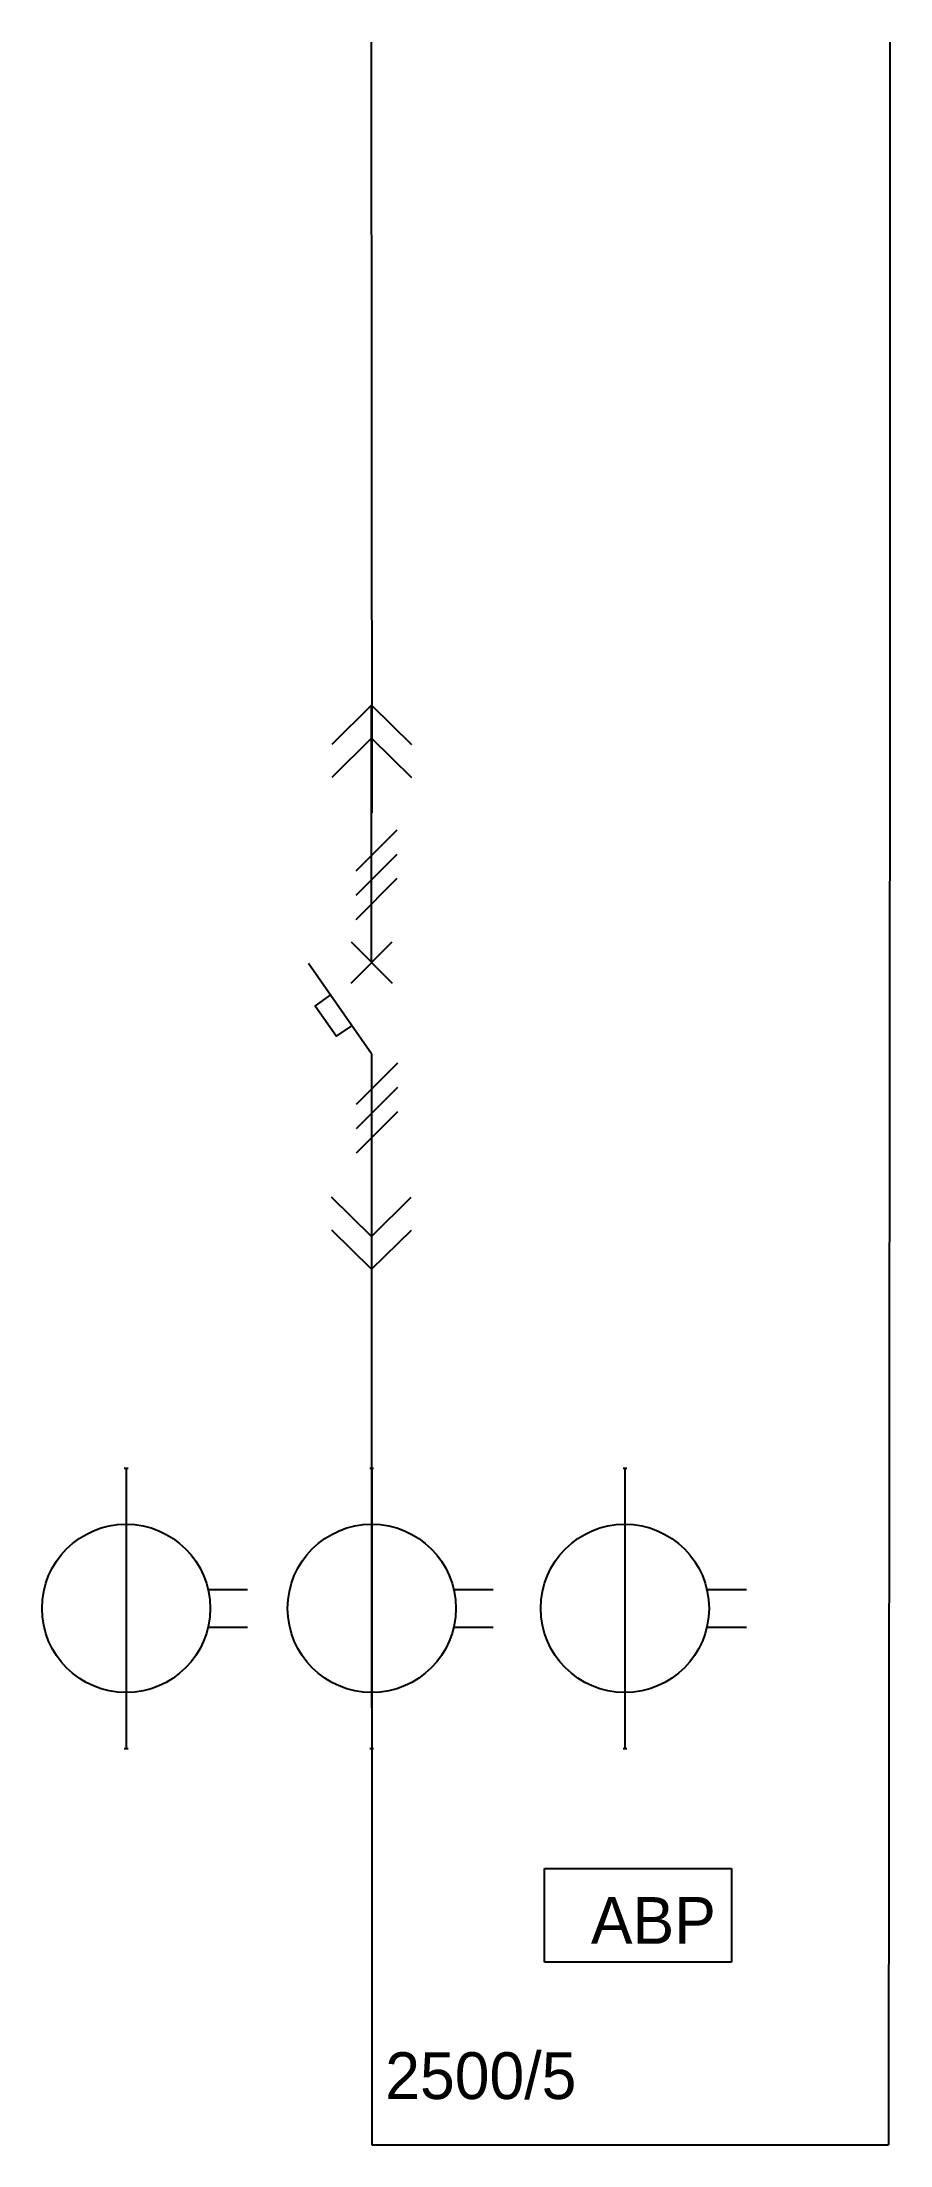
# Model space of a CAD drawing. Header units: metres. Extents: x 55 to 100, y -112 to 0.
import ezdxf

# ---------------------------------------------------------------- set-up
doc = ezdxf.new("R2010")
doc.units = ezdxf.units.M

msp = doc.modelspace()

# ---------------------------------------------------------------- linework, layer by layer
at = {"color": 7}
for p, q in [((100, 0), (100, -35.22)), ((72.25, -0.01), (72.29, -41.21)), ((100, -35.22), (99.92, -112.45)), ((72.27, -65.73), (72.29, -112.45))]:
    msp.add_line(p, q, dxfattribs=at)
at = {"color": 2}
for p, q in [((72.27, -35.46), (70.14, -37.57)), ((72.27, -35.46), (74.41, -37.57)), ((72.27, -37.22), (70.14, -39.33)), ((72.27, -37.22), (74.41, -39.33)), ((72.26, -63.88), (70.12, -61.77)), ((72.26, -63.88), (74.39, -61.77)), ((72.27, -65.63), (70.14, -63.53)), ((72.27, -65.63), (74.41, -63.53))]:
    msp.add_line(p, q, dxfattribs=at)
for p, q in [((72.27, -49.19), (72.27, -35.48)), ((72.27, -48.46), (72.27, -41.46)), ((71.17, -50.32), (73.37, -48.11)), ((71.17, -48.11), (73.37, -50.32)), ((72.27, -54.1), (68.9, -49.28)), ((70.07, -50.96), (69.25, -51.54)), ((70.07, -50.96), (69.25, -51.54)), ((70.07, -50.96), (69.25, -51.54)), ((70.07, -50.96), (69.25, -51.54)), ((72.27, -54.1), (72.27, -66.09)), ((59.04, -76.26), (59.24, -76.26)), ((59.04, -76.26), (59.24, -76.26)), ((59.04, -76.26), (59.24, -76.26)), ((59.04, -76.26), (59.24, -76.26)), ((59.14, -76.26), (59.14, -91.26)), ((72.18, -76.26), (72.38, -76.26)), ((72.18, -76.26), (72.38, -76.26)), ((72.18, -76.26), (72.38, -76.26)), ((72.18, -76.26), (72.38, -76.26)), ((72.28, -76.26), (72.28, -91.26)), ((85.72, -76.26), (85.92, -76.26)), ((85.72, -76.26), (85.92, -76.26)), ((85.72, -76.26), (85.92, -76.26)), ((85.72, -76.26), (85.92, -76.26)), ((85.82, -76.26), (85.82, -91.26)), ((63.53, -82.76), (65.64, -82.76)), ((76.67, -82.76), (78.78, -82.76)), ((90.21, -82.76), (92.32, -82.76)), ((63.53, -84.76), (65.64, -84.76)), ((76.67, -84.76), (78.78, -84.76)), ((90.21, -84.76), (92.32, -84.76)), ((59.04, -91.26), (59.24, -91.26)), ((59.04, -91.26), (59.24, -91.26)), ((59.04, -91.26), (59.24, -91.26)), ((59.04, -91.26), (59.24, -91.26)), ((72.18, -91.26), (72.38, -91.26)), ((72.18, -91.26), (72.38, -91.26)), ((72.18, -91.26), (72.38, -91.26)), ((72.18, -91.26), (72.38, -91.26)), ((85.72, -91.26), (85.92, -91.26)), ((85.72, -91.26), (85.92, -91.26)), ((85.72, -91.26), (85.92, -91.26)), ((85.72, -91.26), (85.92, -91.26)), ((81.52, -97.68), (91.52, -97.68)), ((81.52, -102.68), (81.52, -97.68)), ((91.52, -97.68), (91.52, -102.68)), ((91.52, -102.68), (81.52, -102.68)), ((72.29, -112.45), (99.92, -112.45)), ((72.29, -112.45), (99.92, -112.45)), ((72.29, -112.45), (99.92, -112.45)), ((72.29, -112.45), (99.92, -112.45))]:
    msp.add_line(p, q)
at = {"color": 1}
for p, q in [((73.62, -42.14), (71.42, -44.34)), ((73.62, -43.44), (71.42, -45.64)), ((73.62, -44.73), (71.42, -46.94)), ((73.65, -54.61), (71.45, -56.82)), ((73.65, -54.61), (71.45, -56.82)), ((73.65, -55.91), (71.45, -58.11)), ((73.65, -55.91), (71.45, -58.11)), ((73.65, -57.21), (71.45, -59.41)), ((73.65, -57.21), (71.45, -59.41))]:
    msp.add_line(p, q, dxfattribs=at)
for points in [[(70.07, -50.96), (69.25, -51.54), (70.4, -53.17), (71.22, -52.6)], [(59.04, -76.26), (59.24, -76.26)], [(72.18, -76.26), (72.38, -76.26)], [(85.72, -76.26), (85.92, -76.26)], [(59.04, -91.26), (59.24, -91.26)], [(72.18, -91.26), (72.38, -91.26)], [(85.72, -91.26), (85.92, -91.26)], [(72.29, -112.45), (99.92, -112.45)]]:
    msp.add_lwpolyline(points)
for centre in [(59.14, -83.76), (72.28, -83.76), (85.82, -83.76)]:
    msp.add_circle(centre, 4.5)

# ---------------------------------------------------------------- texts
for s, p in [('ABP', (84, -101.7)), ('2500/5', (73, -110))]:
    msp.add_text(s, height=2.5, dxfattribs=at).set_placement(p)

doc.saveas('drawing.dxf')
